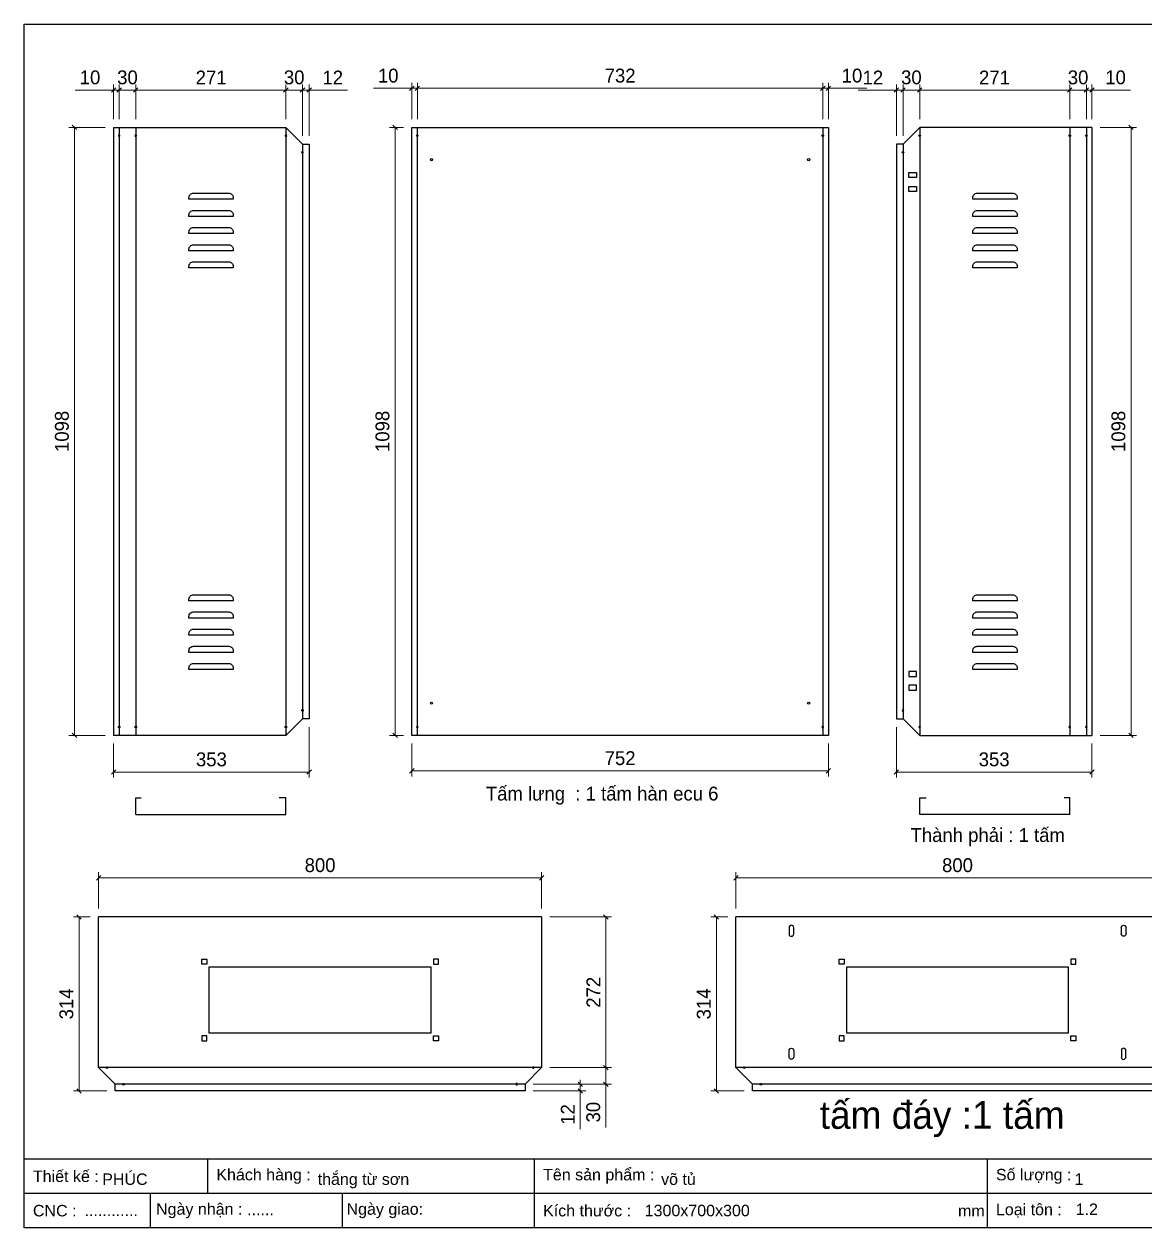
# Model space of a CAD drawing. Header units: millimetres. Extents: x 0 to 3074, y 0 to 2173.
# Drawn here: x 0 to 2024, y 0 to 2173 of the extents above; entities that cross this region are included whole.
import ezdxf

# ---------------------------------------------------------------- set-up
doc = ezdxf.new("R2010")
doc.units = ezdxf.units.MM
doc.layers.add('CNC', color=7, linetype='Continuous')
doc.layers.add('DIM', color=253, linetype='Continuous')
doc.styles.add('Arial', font='arial.ttf')
doc.dimstyles.new('Dim-25', dxfattribs={"dimtxt": 25, "dimasz": 8, "dimexe": 10, "dimexo": 15, "dimgap": 10, "dimtad": 1, "dimdec": 0, "dimtxsty": 'Standard', "dimblk": 'OBLIQUE', "dimcen": 10, "dimclrd": 5, "dimclre": 5, "dimclrt": 3, "dimazin": 3, "dimtfac": 1, "dimtdec": 0, "dimtmove": 0, "dimatfit": 3, "dimldrblk": 'OBLIQUE', "dimlwd": 9, "dimlwe": 9})

# ---------------------------------------------------------------- blocks, each defined once
blk = doc.blocks.new('*D1')
at = {"color": 0, "linetype": 'ByBlock', "lineweight": -2}
for p, q in [((205.7, 2058.3), (197.7, 2050.3)), ((468.7, 2050.3), (476.7, 2058.3))]:
    blk.add_line(p, q, dxfattribs=at)
at = {"layer": 'Defpoints', "color": 0, "transparency": 16777216}
for p in [(472.7, 2054.3), (201.7, 1986.9), (472.7, 1986.9)]:
    blk.add_point(p, dxfattribs=at)
at = {"layer": 'DIM', "color": 5, "lineweight": 9, "transparency": 16777216}
for p, q in [((201.7, 2001.9), (201.7, 2064.3)), ((201.7, 2054.3), (472.7, 2054.3)), ((472.7, 2001.9), (472.7, 2064.3))]:
    blk.add_line(p, q, dxfattribs=at)
at = {"layer": 'DIM', "color": 3, "transparency": 16777216, "insert": (337.7, 2076.9), "char_height": 25, "attachment_point": 5}
blk.add_mtext('271', dxfattribs=at)
blk = doc.blocks.new('_Oblique')
at = {"color": 0, "linetype": 'ByBlock', "lineweight": -2}
blk.add_line((-0.5, -0.5), (0.5, 0.5), dxfattribs=at)
blk = doc.blocks.new('*D2')
at = {"color": 0, "linetype": 'ByBlock', "lineweight": -2}
for p, q in [((476.7, 2058.3), (468.7, 2050.3)), ((498.7, 2050.3), (506.7, 2058.3))]:
    blk.add_line(p, q, dxfattribs=at)
at = {"layer": 'Defpoints', "color": 0, "transparency": 16777216}
for p in [(502.7, 2054.3), (472.7, 1986.9), (502.7, 1956.9)]:
    blk.add_point(p, dxfattribs=at)
at = {"layer": 'DIM', "color": 5, "lineweight": 9, "transparency": 16777216}
for p, q in [((472.7, 2001.9), (472.7, 2064.3)), ((472.7, 2054.3), (502.7, 2054.3)), ((502.7, 1971.9), (502.7, 2064.3))]:
    blk.add_line(p, q, dxfattribs=at)
at = {"layer": 'DIM', "color": 3, "transparency": 16777216, "insert": (487.7, 2077.1), "char_height": 25, "attachment_point": 5}
blk.add_mtext('30', dxfattribs=at)
blk = doc.blocks.new('*D3')
at = {"color": 0, "linetype": 'ByBlock', "lineweight": -2}
for p, q in [((498.7, 2050.3), (506.7, 2058.3)), ((518.7, 2058.3), (510.7, 2050.3))]:
    blk.add_line(p, q, dxfattribs=at)
at = {"layer": 'Defpoints', "color": 0, "transparency": 16777216}
for p in [(514.7, 2054.3), (502.7, 1956.9), (514.7, 1956.9)]:
    blk.add_point(p, dxfattribs=at)
at = {"layer": 'DIM', "color": 5, "lineweight": 9, "transparency": 16777216}
for p, q in [((502.7, 2054.3), (494.7, 2054.3)), ((502.7, 1971.9), (502.7, 2064.3)), ((502.7, 2054.3), (514.7, 2054.3)), ((514.7, 1971.9), (514.7, 2064.3)), ((514.7, 2054.3), (584, 2054.3))]:
    blk.add_line(p, q, dxfattribs=at)
at = {"layer": 'DIM', "color": 3, "transparency": 16777216, "insert": (557.3, 2076.9), "char_height": 25, "attachment_point": 5}
blk.add_mtext('12', dxfattribs=at)
blk = doc.blocks.new('*D4')
at = {"color": 0, "linetype": 'ByBlock', "lineweight": -2}
for p, q in [((165.7, 827.1), (157.7, 819.1)), ((510.7, 819.1), (518.7, 827.1))]:
    blk.add_line(p, q, dxfattribs=at)
at = {"layer": 'Defpoints', "color": 0, "transparency": 16777216}
for p in [(514.7, 919.3), (161.7, 889.3), (514.7, 823.1)]:
    blk.add_point(p, dxfattribs=at)
at = {"layer": 'DIM', "color": 5, "lineweight": 9, "transparency": 16777216}
for p, q in [((514.7, 904.3), (514.7, 813.1)), ((161.7, 874.3), (161.7, 813.1)), ((161.7, 823.1), (514.7, 823.1))]:
    blk.add_line(p, q, dxfattribs=at)
at = {"layer": 'DIM', "color": 3, "transparency": 16777216, "insert": (338.2, 845.8), "char_height": 25, "attachment_point": 5}
blk.add_mtext('353', dxfattribs=at)
blk = doc.blocks.new('*D5')
at = {"color": 0, "linetype": 'ByBlock', "lineweight": -2}
for p, q in [((175.7, 2058.3), (167.7, 2050.3)), ((197.7, 2050.3), (205.7, 2058.3))]:
    blk.add_line(p, q, dxfattribs=at)
at = {"layer": 'Defpoints', "color": 0, "transparency": 16777216}
for p in [(171.7, 2054.3), (171.7, 1986.9), (201.7, 1986.9)]:
    blk.add_point(p, dxfattribs=at)
at = {"layer": 'DIM', "color": 5, "lineweight": 9, "transparency": 16777216}
for p, q in [((171.7, 2001.9), (171.7, 2064.3)), ((201.7, 2054.3), (171.7, 2054.3)), ((201.7, 2001.9), (201.7, 2064.3))]:
    blk.add_line(p, q, dxfattribs=at)
at = {"layer": 'DIM', "color": 3, "transparency": 16777216, "insert": (186.7, 2077.1), "char_height": 25, "attachment_point": 5}
blk.add_mtext('30', dxfattribs=at)
blk = doc.blocks.new('*D6')
at = {"color": 0, "linetype": 'ByBlock', "lineweight": -2}
for p, q in [((157.7, 2050.3), (165.7, 2058.3)), ((175.7, 2058.3), (167.7, 2050.3))]:
    blk.add_line(p, q, dxfattribs=at)
at = {"layer": 'Defpoints', "color": 0, "transparency": 16777216}
for p in [(161.7, 2054.3), (161.7, 1986.9), (171.7, 1986.9)]:
    blk.add_point(p, dxfattribs=at)
at = {"layer": 'DIM', "color": 5, "lineweight": 9, "transparency": 16777216}
for p, q in [((161.7, 2054.3), (92.4, 2054.3)), ((161.7, 2001.9), (161.7, 2064.3)), ((171.7, 2054.3), (161.7, 2054.3)), ((171.7, 2001.9), (171.7, 2064.3)), ((171.7, 2054.3), (179.7, 2054.3))]:
    blk.add_line(p, q, dxfattribs=at)
at = {"layer": 'DIM', "color": 3, "transparency": 16777216, "insert": (119.1, 2077.1), "char_height": 25, "attachment_point": 5}
blk.add_mtext('10', dxfattribs=at)
blk = doc.blocks.new('f3daunguoc')
at = {"layer": 'CNC', "color": 2, "lineweight": -3}
blk.add_circle((0, 0), 1.5, dxfattribs=at)
blk = doc.blocks.new('*D7')
at = {"color": 0, "linetype": 'ByBlock', "lineweight": -2}
for p, q in [((95.1, 1982.9), (87.1, 1990.9)), ((87.1, 893.3), (95.1, 885.3))]:
    blk.add_line(p, q, dxfattribs=at)
at = {"layer": 'Defpoints', "color": 0, "ltscale": 3, "transparency": 16777216}
for p in [(161.7, 1986.9), (91.1, 889.3), (161.7, 889.3)]:
    blk.add_point(p, dxfattribs=at)
at = {"layer": 'DIM', "color": 5, "lineweight": 9, "ltscale": 3, "transparency": 16777216}
for p, q in [((146.7, 1986.9), (81.1, 1986.9)), ((91.1, 1986.9), (91.1, 889.3)), ((146.7, 889.3), (81.1, 889.3))]:
    blk.add_line(p, q, dxfattribs=at)
at = {"layer": 'DIM', "color": 3, "ltscale": 3, "transparency": 16777216, "insert": (68.4, 1438.1), "char_height": 25, "attachment_point": 5, "rotation": 90}
blk.add_mtext('1098', dxfattribs=at)
blk = doc.blocks.new('*D8')
at = {"color": 0, "linetype": 'ByBlock', "lineweight": -2}
for p, q in [((1621.1, 2058.3), (1613.1, 2050.3)), ((1884.1, 2050.3), (1892.1, 2058.3))]:
    blk.add_line(p, q, dxfattribs=at)
at = {"layer": 'Defpoints', "color": 0, "transparency": 16777216}
for p in [(1617.1, 2054.3), (1617.1, 1986.9), (1888.1, 1986.9)]:
    blk.add_point(p, dxfattribs=at)
at = {"layer": 'DIM', "color": 5, "lineweight": 9, "transparency": 16777216}
for p, q in [((1617.1, 2001.9), (1617.1, 2064.3)), ((1888.1, 2054.3), (1617.1, 2054.3)), ((1888.1, 2001.9), (1888.1, 2064.3))]:
    blk.add_line(p, q, dxfattribs=at)
at = {"layer": 'DIM', "color": 3, "transparency": 16777216, "insert": (1752.1, 2076.9), "char_height": 25, "attachment_point": 5}
blk.add_mtext('271', dxfattribs=at)
blk = doc.blocks.new('*D9')
at = {"color": 0, "linetype": 'ByBlock', "lineweight": -2}
for p, q in [((1591.1, 2058.3), (1583.1, 2050.3)), ((1613.1, 2050.3), (1621.1, 2058.3))]:
    blk.add_line(p, q, dxfattribs=at)
at = {"layer": 'Defpoints', "color": 0, "transparency": 16777216}
for p in [(1587.1, 2054.3), (1617.1, 1986.9), (1587.1, 1956.9)]:
    blk.add_point(p, dxfattribs=at)
at = {"layer": 'DIM', "color": 5, "lineweight": 9, "transparency": 16777216}
for p, q in [((1587.1, 1971.9), (1587.1, 2064.3)), ((1617.1, 2054.3), (1587.1, 2054.3)), ((1617.1, 2001.9), (1617.1, 2064.3))]:
    blk.add_line(p, q, dxfattribs=at)
at = {"layer": 'DIM', "color": 3, "transparency": 16777216, "insert": (1602.1, 2077.1), "char_height": 25, "attachment_point": 5}
blk.add_mtext('30', dxfattribs=at)
blk = doc.blocks.new('*D10')
at = {"color": 0, "linetype": 'ByBlock', "lineweight": -2}
for p, q in [((1571.1, 2050.3), (1579.1, 2058.3)), ((1591.1, 2058.3), (1583.1, 2050.3))]:
    blk.add_line(p, q, dxfattribs=at)
at = {"layer": 'Defpoints', "color": 0, "transparency": 16777216}
for p in [(1575.1, 2054.3), (1575.1, 1956.9), (1587.1, 1956.9)]:
    blk.add_point(p, dxfattribs=at)
at = {"layer": 'DIM', "color": 5, "lineweight": 9, "transparency": 16777216}
for p, q in [((1575.1, 2054.3), (1505.9, 2054.3)), ((1575.1, 1971.9), (1575.1, 2064.3)), ((1587.1, 2054.3), (1575.1, 2054.3)), ((1587.1, 1971.9), (1587.1, 2064.3)), ((1587.1, 2054.3), (1595.1, 2054.3))]:
    blk.add_line(p, q, dxfattribs=at)
at = {"layer": 'DIM', "color": 3, "transparency": 16777216, "insert": (1532.5, 2076.9), "char_height": 25, "attachment_point": 5}
blk.add_mtext('12', dxfattribs=at)
blk = doc.blocks.new('*D11')
at = {"color": 0, "linetype": 'ByBlock', "lineweight": -2}
for p, q in [((1579.1, 827.1), (1571.1, 819.1)), ((1924.1, 819.1), (1932.1, 827.1))]:
    blk.add_line(p, q, dxfattribs=at)
at = {"layer": 'Defpoints', "color": 0, "transparency": 16777216}
for p in [(1575.1, 919.3), (1928.1, 889.3), (1575.1, 823.1)]:
    blk.add_point(p, dxfattribs=at)
at = {"layer": 'DIM', "color": 5, "lineweight": 9, "transparency": 16777216}
for p, q in [((1575.1, 904.3), (1575.1, 813.1)), ((1928.1, 874.3), (1928.1, 813.1)), ((1928.1, 823.1), (1575.1, 823.1))]:
    blk.add_line(p, q, dxfattribs=at)
at = {"layer": 'DIM', "color": 3, "transparency": 16777216, "insert": (1751.6, 845.8), "char_height": 25, "attachment_point": 5}
blk.add_mtext('353', dxfattribs=at)
blk = doc.blocks.new('*D12')
at = {"color": 0, "linetype": 'ByBlock', "lineweight": -2}
for p, q in [((1892.1, 2058.3), (1884.1, 2050.3)), ((1914.1, 2050.3), (1922.1, 2058.3))]:
    blk.add_line(p, q, dxfattribs=at)
at = {"layer": 'Defpoints', "color": 0, "transparency": 16777216}
for p in [(1918.1, 2054.3), (1888.1, 1986.9), (1918.1, 1986.9)]:
    blk.add_point(p, dxfattribs=at)
at = {"layer": 'DIM', "color": 5, "lineweight": 9, "transparency": 16777216}
for p, q in [((1888.1, 2001.9), (1888.1, 2064.3)), ((1888.1, 2054.3), (1918.1, 2054.3)), ((1918.1, 2001.9), (1918.1, 2064.3))]:
    blk.add_line(p, q, dxfattribs=at)
at = {"layer": 'DIM', "color": 3, "transparency": 16777216, "insert": (1903.1, 2077.1), "char_height": 25, "attachment_point": 5}
blk.add_mtext('30', dxfattribs=at)
blk = doc.blocks.new('*D13')
at = {"color": 0, "linetype": 'ByBlock', "lineweight": -2}
for p, q in [((1914.1, 2050.3), (1922.1, 2058.3)), ((1932.1, 2058.3), (1924.1, 2050.3))]:
    blk.add_line(p, q, dxfattribs=at)
at = {"layer": 'Defpoints', "color": 0, "transparency": 16777216}
for p in [(1928.1, 2054.3), (1918.1, 1986.9), (1928.1, 1986.9)]:
    blk.add_point(p, dxfattribs=at)
at = {"layer": 'DIM', "color": 5, "lineweight": 9, "transparency": 16777216}
for p, q in [((1918.1, 2054.3), (1910.1, 2054.3)), ((1918.1, 2001.9), (1918.1, 2064.3)), ((1918.1, 2054.3), (1928.1, 2054.3)), ((1928.1, 2001.9), (1928.1, 2064.3)), ((1928.1, 2054.3), (1997.5, 2054.3))]:
    blk.add_line(p, q, dxfattribs=at)
at = {"layer": 'DIM', "color": 3, "transparency": 16777216, "insert": (1970.8, 2077.1), "char_height": 25, "attachment_point": 5}
blk.add_mtext('10', dxfattribs=at)
blk = doc.blocks.new('*D14')
at = {"color": 0, "linetype": 'ByBlock', "lineweight": -2}
for p, q in [((2002.7, 1982.9), (1994.7, 1990.9)), ((1994.7, 893.3), (2002.7, 885.3))]:
    blk.add_line(p, q, dxfattribs=at)
at = {"layer": 'Defpoints', "color": 0, "ltscale": 3, "transparency": 16777216}
for p in [(1928.1, 1986.9), (1928.1, 889.3), (1998.7, 889.3)]:
    blk.add_point(p, dxfattribs=at)
at = {"layer": 'DIM', "color": 5, "lineweight": 9, "ltscale": 3, "transparency": 16777216}
for p, q in [((1943.1, 1986.9), (2008.7, 1986.9)), ((1998.7, 1986.9), (1998.7, 889.3)), ((1943.1, 889.3), (2008.7, 889.3))]:
    blk.add_line(p, q, dxfattribs=at)
at = {"layer": 'DIM', "color": 3, "ltscale": 3, "transparency": 16777216, "insert": (1976, 1438.1), "char_height": 25, "attachment_point": 5, "rotation": 90}
blk.add_mtext('1098', dxfattribs=at)
blk = doc.blocks.new('*D15')
at = {"color": 0, "linetype": 'ByBlock', "lineweight": -2}
for p, q in [((704.2, 829.2), (696.2, 821.2)), ((1448.2, 821.2), (1456.2, 829.2))]:
    blk.add_line(p, q, dxfattribs=at)
at = {"layer": 'Defpoints', "color": 0, "transparency": 16777216}
for p in [(700.2, 889.3), (1452.2, 889.3), (1452.2, 825.2)]:
    blk.add_point(p, dxfattribs=at)
at = {"layer": 'DIM', "color": 5, "lineweight": 9, "transparency": 16777216}
for p, q in [((700.2, 874.3), (700.2, 815.2)), ((1452.2, 874.3), (1452.2, 815.2)), ((700.2, 825.2), (1452.2, 825.2))]:
    blk.add_line(p, q, dxfattribs=at)
at = {"layer": 'DIM', "color": 3, "transparency": 16777216, "insert": (1076.2, 848), "char_height": 25, "attachment_point": 5}
blk.add_mtext('752', dxfattribs=at)
blk = doc.blocks.new('*D16')
at = {"color": 0, "linetype": 'ByBlock', "lineweight": -2}
for p, q in [((714.2, 2061.6), (706.2, 2053.6)), ((1438.2, 2053.6), (1446.2, 2061.6))]:
    blk.add_line(p, q, dxfattribs=at)
at = {"layer": 'Defpoints', "color": 0, "transparency": 16777216}
for p in [(1442.2, 2057.6), (710.2, 1986.9), (1442.2, 1986.9)]:
    blk.add_point(p, dxfattribs=at)
at = {"layer": 'DIM', "color": 5, "lineweight": 9, "transparency": 16777216}
for p, q in [((710.2, 2001.9), (710.2, 2067.6)), ((1442.2, 2001.9), (1442.2, 2067.6)), ((710.2, 2057.6), (1442.2, 2057.6))]:
    blk.add_line(p, q, dxfattribs=at)
at = {"layer": 'DIM', "color": 3, "transparency": 16777216, "insert": (1076.2, 2080.3), "char_height": 25, "attachment_point": 5}
blk.add_mtext('732', dxfattribs=at)
blk = doc.blocks.new('*D17')
at = {"color": 0, "linetype": 'ByBlock', "lineweight": -2}
for p, q in [((1438.2, 2053.6), (1446.2, 2061.6)), ((1456.2, 2061.6), (1448.2, 2053.6))]:
    blk.add_line(p, q, dxfattribs=at)
at = {"layer": 'Defpoints', "color": 0, "transparency": 16777216}
for p in [(1452.2, 2057.6), (1442.2, 1986.9), (1452.2, 1986.9)]:
    blk.add_point(p, dxfattribs=at)
at = {"layer": 'DIM', "color": 5, "lineweight": 9, "transparency": 16777216}
for p, q in [((1442.2, 2001.9), (1442.2, 2067.6)), ((1452.2, 2001.9), (1452.2, 2067.6)), ((1442.2, 2057.6), (1434.2, 2057.6)), ((1442.2, 2057.6), (1452.2, 2057.6)), ((1452.2, 2057.6), (1521.6, 2057.6))]:
    blk.add_line(p, q, dxfattribs=at)
at = {"layer": 'DIM', "color": 3, "transparency": 16777216, "insert": (1494.9, 2080.3), "char_height": 25, "attachment_point": 5}
blk.add_mtext('10', dxfattribs=at)
blk = doc.blocks.new('*D18')
at = {"color": 0, "linetype": 'ByBlock', "lineweight": -2}
for p, q in [((696.2, 2053.6), (704.2, 2061.6)), ((714.2, 2061.6), (706.2, 2053.6))]:
    blk.add_line(p, q, dxfattribs=at)
at = {"layer": 'Defpoints', "color": 0, "transparency": 16777216}
for p in [(700.2, 2057.6), (700.2, 1986.9), (710.2, 1986.9)]:
    blk.add_point(p, dxfattribs=at)
at = {"layer": 'DIM', "color": 5, "lineweight": 9, "transparency": 16777216}
for p, q in [((700.2, 2001.9), (700.2, 2067.6)), ((710.2, 2001.9), (710.2, 2067.6)), ((700.2, 2057.6), (630.8, 2057.6)), ((710.2, 2057.6), (700.2, 2057.6)), ((710.2, 2057.6), (718.2, 2057.6))]:
    blk.add_line(p, q, dxfattribs=at)
at = {"layer": 'DIM', "color": 3, "transparency": 16777216, "insert": (657.5, 2080.3), "char_height": 25, "attachment_point": 5}
blk.add_mtext('10', dxfattribs=at)
blk = doc.blocks.new('*D19')
at = {"color": 0, "linetype": 'ByBlock', "lineweight": -2}
for p, q in [((674, 1982.9), (666, 1990.9)), ((666, 893.3), (674, 885.3))]:
    blk.add_line(p, q, dxfattribs=at)
at = {"layer": 'Defpoints', "color": 0, "ltscale": 3, "transparency": 16777216}
for p in [(700.2, 1986.9), (670, 889.3), (700.2, 889.3)]:
    blk.add_point(p, dxfattribs=at)
at = {"layer": 'DIM', "color": 5, "lineweight": 9, "ltscale": 3, "transparency": 16777216}
for p, q in [((685.2, 1986.9), (660, 1986.9)), ((670, 1986.9), (670, 889.3)), ((685.2, 889.3), (660, 889.3))]:
    blk.add_line(p, q, dxfattribs=at)
at = {"layer": 'DIM', "color": 3, "ltscale": 3, "transparency": 16777216, "insert": (647.2, 1438.1), "char_height": 25, "attachment_point": 5, "rotation": 90}
blk.add_mtext('1098', dxfattribs=at)
blk = doc.blocks.new('*D24')
at = {"color": 0, "linetype": 'ByBlock', "lineweight": -2}
for p, q in [((1000.2, 263.4), (1008.2, 255.4)), ((1008.2, 243.4), (1000.2, 251.4))]:
    blk.add_line(p, q, dxfattribs=at)
at = {"layer": 'Defpoints', "color": 0, "transparency": 16777216}
for p in [(904.5, 259.4), (904.5, 247.4), (1004.2, 247.4)]:
    blk.add_point(p, dxfattribs=at)
at = {"layer": 'DIM', "color": 5, "lineweight": 9, "transparency": 16777216}
for p, q in [((1004.2, 259.4), (1004.2, 267.4)), ((919.5, 259.4), (1014.2, 259.4)), ((919.5, 247.4), (1014.2, 247.4)), ((1004.2, 259.4), (1004.2, 247.4)), ((1004.2, 247.4), (1004.2, 178.2))]:
    blk.add_line(p, q, dxfattribs=at)
at = {"layer": 'DIM', "color": 3, "transparency": 16777216, "insert": (981.7, 204.8), "char_height": 25, "attachment_point": 5, "rotation": 90}
blk.add_mtext('12', dxfattribs=at)
blk = doc.blocks.new('*D25')
at = {"color": 0, "linetype": 'ByBlock', "lineweight": -2}
for p, q in [((103.3, 557.4), (95.3, 565.4)), ((95.3, 251.4), (103.3, 243.4))]:
    blk.add_line(p, q, dxfattribs=at)
at = {"layer": 'Defpoints', "color": 0, "transparency": 16777216}
for p in [(134.5, 561.4), (99.3, 247.4), (164.5, 247.4)]:
    blk.add_point(p, dxfattribs=at)
at = {"layer": 'DIM', "color": 5, "lineweight": 9, "transparency": 16777216}
for p, q in [((119.5, 561.4), (89.3, 561.4)), ((99.3, 561.4), (99.3, 247.4)), ((149.5, 247.4), (89.3, 247.4))]:
    blk.add_line(p, q, dxfattribs=at)
at = {"layer": 'DIM', "color": 3, "transparency": 16777216, "insert": (76.5, 404.4), "char_height": 25, "attachment_point": 5, "rotation": 90}
blk.add_mtext('314', dxfattribs=at)
blk = doc.blocks.new('*D26')
at = {"color": 0, "linetype": 'ByBlock', "lineweight": -2}
for p, q in [((138.5, 636), (130.5, 628)), ((930.5, 628), (938.5, 636))]:
    blk.add_line(p, q, dxfattribs=at)
at = {"layer": 'Defpoints', "color": 0, "ltscale": 3, "transparency": 16777216}
for p in [(134.5, 632), (134.5, 561.4), (934.5, 561.4)]:
    blk.add_point(p, dxfattribs=at)
at = {"layer": 'DIM', "color": 5, "lineweight": 9, "ltscale": 3, "transparency": 16777216}
for p, q in [((134.5, 576.4), (134.5, 642)), ((934.5, 632), (134.5, 632)), ((934.5, 576.4), (934.5, 642))]:
    blk.add_line(p, q, dxfattribs=at)
at = {"layer": 'DIM', "color": 3, "ltscale": 3, "transparency": 16777216, "insert": (534.5, 654.8), "char_height": 25, "attachment_point": 5}
blk.add_mtext('800', dxfattribs=at)
blk = doc.blocks.new('*D27')
at = {"color": 0, "linetype": 'ByBlock', "lineweight": -2}
for p, q in [((1054.5, 285.4), (1046.5, 293.4)), ((1046.5, 263.4), (1054.5, 255.4))]:
    blk.add_line(p, q, dxfattribs=at)
at = {"layer": 'Defpoints', "color": 0, "ltscale": 3, "transparency": 16777216}
for p in [(934.5, 289.4), (1050.5, 289.4), (904.5, 259.4)]:
    blk.add_point(p, dxfattribs=at)
at = {"layer": 'DIM', "color": 5, "lineweight": 9, "ltscale": 3, "transparency": 16777216}
for p, q in [((949.5, 289.4), (1060.5, 289.4)), ((1050.5, 289.4), (1050.5, 259.4)), ((919.5, 259.4), (1060.5, 259.4)), ((1050.5, 259.4), (1050.5, 181.1))]:
    blk.add_line(p, q, dxfattribs=at)
at = {"layer": 'DIM', "color": 3, "ltscale": 3, "transparency": 16777216, "insert": (1027.8, 209), "char_height": 25, "attachment_point": 5, "rotation": 90}
blk.add_mtext('30', dxfattribs=at)
blk = doc.blocks.new('*D28')
at = {"color": 0, "linetype": 'ByBlock', "lineweight": -2}
for p, q in [((1054.5, 557.4), (1046.5, 565.4)), ((1046.5, 293.4), (1054.5, 285.4))]:
    blk.add_line(p, q, dxfattribs=at)
at = {"layer": 'Defpoints', "color": 0, "ltscale": 3, "transparency": 16777216}
for p in [(934.5, 561.4), (1050.5, 561.4), (934.5, 289.4)]:
    blk.add_point(p, dxfattribs=at)
at = {"layer": 'DIM', "color": 5, "lineweight": 9, "ltscale": 3, "transparency": 16777216}
for p, q in [((949.5, 561.4), (1060.5, 561.4)), ((1050.5, 289.4), (1050.5, 561.4)), ((949.5, 289.4), (1060.5, 289.4))]:
    blk.add_line(p, q, dxfattribs=at)
at = {"layer": 'DIM', "color": 3, "ltscale": 3, "transparency": 16777216, "insert": (1028, 425.4), "char_height": 25, "attachment_point": 5, "rotation": 90}
blk.add_mtext('272', dxfattribs=at)
blk = doc.blocks.new('*D29')
at = {"color": 0, "linetype": 'ByBlock', "lineweight": -2}
for p, q in [((1254.1, 557.4), (1246.1, 565.4)), ((1246.1, 251.4), (1254.1, 243.4))]:
    blk.add_line(p, q, dxfattribs=at)
at = {"layer": 'Defpoints', "color": 0, "transparency": 16777216}
for p in [(1285.4, 561.4), (1250.1, 247.4), (1315.4, 247.4)]:
    blk.add_point(p, dxfattribs=at)
at = {"layer": 'DIM', "color": 5, "lineweight": 9, "transparency": 16777216}
for p, q in [((1270.4, 561.4), (1240.1, 561.4)), ((1250.1, 561.4), (1250.1, 247.4)), ((1300.4, 247.4), (1240.1, 247.4))]:
    blk.add_line(p, q, dxfattribs=at)
at = {"layer": 'DIM', "color": 3, "transparency": 16777216, "insert": (1227.4, 404.4), "char_height": 25, "attachment_point": 5, "rotation": 90}
blk.add_mtext('314', dxfattribs=at)
blk = doc.blocks.new('*D30')
at = {"color": 0, "linetype": 'ByBlock', "lineweight": -2}
for p, q in [((1289.4, 636), (1281.4, 628)), ((2081.4, 628), (2089.4, 636))]:
    blk.add_line(p, q, dxfattribs=at)
at = {"layer": 'Defpoints', "color": 0, "ltscale": 3, "transparency": 16777216}
for p in [(1285.4, 632), (1285.4, 561.4), (2085.4, 561.4)]:
    blk.add_point(p, dxfattribs=at)
at = {"layer": 'DIM', "color": 5, "lineweight": 9, "ltscale": 3, "transparency": 16777216}
for p, q in [((1285.4, 576.4), (1285.4, 642)), ((2085.4, 632), (1285.4, 632)), ((2085.4, 576.4), (2085.4, 642))]:
    blk.add_line(p, q, dxfattribs=at)
at = {"layer": 'DIM', "color": 3, "ltscale": 3, "transparency": 16777216, "insert": (1685.4, 654.8), "char_height": 25, "attachment_point": 5}
blk.add_mtext('800', dxfattribs=at)
blk = doc.blocks.new('ovan8.5x20')
at = {"layer": 'CNC', "color": 2, "lineweight": -3}
for p, q in [((5.7, 4.2), (-5.8, 4.2)), ((-5.8, -4.2), (5.7, -4.2))]:
    blk.add_line(p, q, dxfattribs=at)
for centre, start, end in [((-5.8, 0), 90, 270), ((5.7, 0), 270, 90)]:
    blk.add_arc(centre, 4.25, start, end, dxfattribs=at)
blk = doc.blocks.new('KHUNG CHUẨN')
at = {"color": 7}
for p, q in [((19889.2, -28535.2), (16919.2, -28535.2)), ((17239.2, -28535.2), (17239.2, -28595.2)), ((17809.2, -28535.2), (17809.2, -28655.2)), ((18599.2, -28535.2), (18599.2, -28655.2)), ((18939.2, -28595.2), (16919.2, -28595.2)), ((17139.2, -28595.2), (17139.2, -28655.2)), ((17474.2, -28595.2), (17474.2, -28655.2))]:
    blk.add_line(p, q, dxfattribs=at)
blk.add_lwpolyline([(16919.2, -26555.2), (19889.2, -26555.2), (19889.2, -28655.2), (16919.2, -28655.2)], close=True, dxfattribs=at)
at = {"color": 2, "char_height": 20, "attachment_point": 4, "style": 'Arial'}
for s, insert, width in [('  Thiết kế :', (16919.2, -28565.2), 917.634), ('  Khách hàng :', (17239.2, -28565.2), 917.634), ('  Tên sản phẩm :', (17809.2, -28565.2), 917.634), ('  Số lượng :', (18599.2, -28565.2), 917.634), ('  CNC :', (16919.2, -28625.2), 917.634), ('  Ngày nhận :', (17134, -28625.2), 556.651), ('  Ngày giao:', (17466.3, -28625.2), 556.651), ('  Kích thước :', (17809.2, -28625.2), 917.634), ('mm', (18548.6, -28625.2), 73.831), ('  Loại tôn :', (18599.2, -28625.2), 917.634)]:
    blk.add_mtext(s, dxfattribs=dict(at, insert=insert, width=width))
at = {"color": 3, "style": 'Arial'}
for tag, p in [('#01', (17055.6, -28580.1)), ('#02', (17431.4, -28580.1)), ('#03', (18030.6, -28580.1)), ('#08', (18751.7, -28580.1)), ('#10', (19064.8, -28580.1)), ('#04', (17024.8, -28634.6)), ('#05', (17308.5, -28633)), ('#06', (17632.7, -28633.7)), ('#07', (18002, -28634.7)), ('#09', (18753.8, -28632.6)), ('#11', (19060.3, -28625.7)), ('#12', (19806.5, -28628.9))]:
    blk.add_attdef(tag, p, '', height=20, dxfattribs=at)

msp = doc.modelspace()

# ---------------------------------------------------------------- linework, layer by layer
at = {"color": 7}
for p, q in [((161.7, 1986.9), (161.7, 889.3)), ((171.7, 1986.9), (171.7, 889.3)), ((201.7, 1986.9), (201.7, 889.3)), ((472.7, 1986.9), (472.7, 889.3)), ((472.7, 1986.9), (502.7, 1956.9)), ((700.2, 1986.9), (1452.2, 1986.9)), ((700.2, 889.3), (700.2, 1986.9)), ((710.2, 889.3), (710.2, 1986.9)), ((1442.2, 1986.9), (1442.2, 889.3)), ((1452.2, 1986.9), (1452.2, 889.3)), ((1617.1, 1986.9), (1587.1, 1956.9)), ((1617.1, 1986.9), (1617.1, 889.3)), ((1888.1, 1986.9), (1888.1, 889.3)), ((1918.1, 1986.9), (1918.1, 889.3)), ((1928.1, 1986.9), (1928.1, 889.3)), ((502.7, 1956.9), (502.7, 919.3)), ((1587.1, 1956.9), (1587.1, 919.3)), ((472.7, 889.3), (502.7, 919.3)), ((1617.1, 889.3), (1587.1, 919.3)), ((1452.2, 889.3), (700.2, 889.3)), ((201.7, 746.3), (201.7, 776.3)), ((201.7, 776.3), (211.7, 776.3)), ((472.7, 776.3), (460.7, 776.3)), ((472.7, 746.3), (472.7, 776.3)), ((1617.1, 746.3), (1617.1, 776.3)), ((1617.1, 776.3), (1629.1, 776.3)), ((1888.1, 776.3), (1878.1, 776.3)), ((1888.1, 746.3), (1888.1, 776.3)), ((201.7, 746.3), (472.7, 746.3)), ((1888.1, 746.3), (1617.1, 746.3)), ((934.5, 561.4), (134.5, 561.4)), ((2085.4, 561.4), (1285.4, 561.4)), ((934.5, 289.4), (134.5, 289.4)), ((134.5, 289.4), (164.5, 259.4)), ((934.5, 289.4), (904.5, 259.4)), ((2085.4, 289.4), (1285.4, 289.4)), ((1285.4, 289.4), (1315.4, 259.4)), ((904.5, 259.4), (164.5, 259.4)), ((2055.4, 259.4), (1315.4, 259.4))]:
    msp.add_line(p, q, dxfattribs=at)
for points in [[(161.7, 1986.9), (472.7, 1986.9)], [(1928.1, 1986.9), (1617.1, 1986.9)], [(502.7, 1956.9), (514.7, 1956.9), (514.7, 919.3), (502.7, 919.3)], [(1587.1, 1956.9), (1575.1, 1956.9), (1575.1, 919.3), (1587.1, 919.3)], [(472.7, 889.3), (161.7, 889.3)], [(1617.1, 889.3), (1928.1, 889.3)], [(134.5, 289.4), (134.5, 561.4)], [(934.5, 561.4), (934.5, 289.4)], [(1285.4, 289.4), (1285.4, 561.4)], [(904.5, 259.4), (904.5, 247.4), (164.5, 247.4), (164.5, 259.4)], [(2055.4, 259.4), (2055.4, 247.4), (1315.4, 247.4), (1315.4, 259.4)]]:
    msp.add_lwpolyline(points, dxfattribs=at)
at = {"color": 2}
for points in [[(1597.6, 1905.4), (1611.6, 1905.4), (1611.6, 1896.4), (1597.6, 1896.4)], [(1597.6, 1880.4), (1611.6, 1880.4), (1611.6, 1871.4), (1597.6, 1871.4)], [(1597.6, 995.8), (1611.6, 995.8), (1611.6, 1004.8), (1597.6, 1004.8)], [(1597.6, 970.8), (1611.6, 970.8), (1611.6, 979.8), (1597.6, 979.8)], [(329.8, 476.2), (320.8, 476.2), (320.8, 485.2), (329.8, 485.2)], [(739.3, 476.2), (748.3, 476.2), (748.3, 485.2), (739.3, 485.2)], [(1480.6, 476.2), (1471.6, 476.2), (1471.6, 485.2), (1480.6, 485.2)], [(1890.1, 476.2), (1899.1, 476.2), (1899.1, 485.2), (1890.1, 485.2)], [(334.5, 471.4), (734.5, 471.4), (734.5, 351.4), (334.5, 351.4)], [(1485.4, 471.4), (1885.4, 471.4), (1885.4, 351.4), (1485.4, 351.4)], [(329.8, 346.7), (320.8, 346.7), (320.8, 337.7), (329.8, 337.7)], [(739.3, 346.7), (748.3, 346.7), (748.3, 337.7), (739.3, 337.7)], [(1480.6, 346.7), (1471.6, 346.7), (1471.6, 337.7), (1480.6, 337.7)], [(1890.1, 346.7), (1899.1, 346.7), (1899.1, 337.7), (1890.1, 337.7)]]:
    msp.add_lwpolyline(points, close=True, dxfattribs=at)
for points in [[(305.7, 1868.1), (369.7, 1868.1, -0.414214), (377.7, 1860.1), (377.7, 1857.1), (297.7, 1857.1), (297.7, 1860.1, -0.414214)], [(1721.1, 1868.1), (1785.1, 1868.1, -0.414214), (1793.1, 1860.1), (1793.1, 1857.1), (1713.1, 1857.1), (1713.1, 1860.1, -0.414214)], [(305.7, 1837.1), (369.7, 1837.1, -0.414214), (377.7, 1829.1), (377.7, 1826.1), (297.7, 1826.1), (297.7, 1829.1, -0.414214)], [(1721.1, 1837.1), (1785.1, 1837.1, -0.414214), (1793.1, 1829.1), (1793.1, 1826.1), (1713.1, 1826.1), (1713.1, 1829.1, -0.414214)], [(305.7, 1806.1), (369.7, 1806.1, -0.414214), (377.7, 1798.1), (377.7, 1795.1), (297.7, 1795.1), (297.7, 1798.1, -0.414214)], [(1721.1, 1806.1), (1785.1, 1806.1, -0.414214), (1793.1, 1798.1), (1793.1, 1795.1), (1713.1, 1795.1), (1713.1, 1798.1, -0.414214)], [(305.7, 1775.1), (369.7, 1775.1, -0.414214), (377.7, 1767.1), (377.7, 1764.1), (297.7, 1764.1), (297.7, 1767.1, -0.414214)], [(1721.1, 1775.1), (1785.1, 1775.1, -0.414214), (1793.1, 1767.1), (1793.1, 1764.1), (1713.1, 1764.1), (1713.1, 1767.1, -0.414214)], [(305.7, 1744.1), (369.7, 1744.1, -0.414214), (377.7, 1736.1), (377.7, 1733.1), (297.7, 1733.1), (297.7, 1736.1, -0.414214)], [(1721.1, 1744.1), (1785.1, 1744.1, -0.414214), (1793.1, 1736.1), (1793.1, 1733.1), (1713.1, 1733.1), (1713.1, 1736.1, -0.414214)], [(305.7, 1143.1), (369.7, 1143.1, -0.414214), (377.7, 1135.1), (377.7, 1132.1), (297.7, 1132.1), (297.7, 1135.1, -0.414214)], [(1721.1, 1143.1), (1785.1, 1143.1, -0.414214), (1793.1, 1135.1), (1793.1, 1132.1), (1713.1, 1132.1), (1713.1, 1135.1, -0.414214)], [(305.7, 1112.1), (369.7, 1112.1, -0.414214), (377.7, 1104.1), (377.7, 1101.1), (297.7, 1101.1), (297.7, 1104.1, -0.414214)], [(1721.1, 1112.1), (1785.1, 1112.1, -0.414214), (1793.1, 1104.1), (1793.1, 1101.1), (1713.1, 1101.1), (1713.1, 1104.1, -0.414214)], [(305.7, 1081.1), (369.7, 1081.1, -0.414214), (377.7, 1073.1), (377.7, 1070.1), (297.7, 1070.1), (297.7, 1073.1, -0.414214)], [(1721.1, 1081.1), (1785.1, 1081.1, -0.414214), (1793.1, 1073.1), (1793.1, 1070.1), (1713.1, 1070.1), (1713.1, 1073.1, -0.414214)], [(305.7, 1050.1), (369.7, 1050.1, -0.414214), (377.7, 1042.1), (377.7, 1039.1), (297.7, 1039.1), (297.7, 1042.1, -0.414214)], [(1721.1, 1050.1), (1785.1, 1050.1, -0.414214), (1793.1, 1042.1), (1793.1, 1039.1), (1713.1, 1039.1), (1713.1, 1042.1, -0.414214)], [(305.7, 1019.1), (369.7, 1019.1, -0.414214), (377.7, 1011.1), (377.7, 1008.1), (297.7, 1008.1), (297.7, 1011.1, -0.414214)], [(1721.1, 1019.1), (1785.1, 1019.1, -0.414214), (1793.1, 1011.1), (1793.1, 1008.1), (1713.1, 1008.1), (1713.1, 1011.1, -0.414214)]]:
    msp.add_lwpolyline(points, format="xyb", close=True, dxfattribs=at)
at = {"color": 2, "ltscale": 3}
for centre in [(735.6, 1928.7), (1416.8, 1928.7), (735.6, 947.5), (1416.8, 947.5)]:
    msp.add_circle(centre, 2, dxfattribs=at)

# ---------------------------------------------------------------- block references
at = {"color": 3}
ref = msp.add_blockref('KHUNG CHUẨN', (-17511.2, 29657.7), dxfattribs=dict(at, xscale=1.034985599992978, yscale=1.034985599992978, zscale=1.034985599992978))
ref.add_attrib('#03', 'võ tủ', (1150.2, 77.7), dxfattribs={"color": 3, "height": 20.7, "style": 'Arial'})
ref.add_attrib('#07', '1300x700x300', (1120.6, 21.1), dxfattribs={"color": 3, "height": 20.7, "style": 'Arial'})
ref.add_attrib('#08', '1', (1896.6, 77.7), dxfattribs={"color": 3, "height": 20.7, "style": 'Arial'})
ref.add_attrib('#09', '1.2', (1898.8, 23.4), dxfattribs={"color": 3, "height": 20.7, "style": 'Arial'})
ref.add_attrib('#02', 'thắng từ sơn', (530.1, 77.7), dxfattribs={"color": 3, "height": 20.7, "style": 'Arial'})
ref.add_attrib('#05', '......', (402.8, 22.9), dxfattribs={"color": 3, "height": 20.7, "style": 'Arial'})
ref.add_attrib('#01', 'PHÚC', (141.1, 77.7), dxfattribs={"color": 3, "height": 20.7, "style": 'Arial'})
ref.add_attrib('#04', '............', (109.2, 21.3), dxfattribs={"color": 3, "height": 20.7, "style": 'Arial'})
at = {"lineweight": -3, "xscale": -1}
for p, rotation in [((171.7, 1971.9), 180), ((201.7, 1971.9), 180), ((472.7, 1971.9), 180), ((502.7, 1941.9), 180), ((919.5, 289.4), 90), ((889.5, 259.4), 90)]:
    msp.add_blockref('f3daunguoc', p, dxfattribs=dict(at, rotation=rotation))
at = {"lineweight": -3}
for p, rotation in [((710.2, 1971.9), 180), ((1442.2, 1971.9), 180), ((1617.1, 1971.9), 180), ((1888.1, 1971.9), 180), ((1918.1, 1971.9), 180), ((1587.1, 1941.9), 180), ((149.5, 289.4), 270), ((1300.4, 289.4), 270), ((179.5, 259.4), 270), ((1330.4, 259.4), 270)]:
    msp.add_blockref('f3daunguoc', p, dxfattribs=dict(at, rotation=rotation))
for p in [(502.7, 934.3), (171.7, 904.3), (201.7, 904.3), (472.7, 904.3)]:
    msp.add_blockref('f3daunguoc', p, dxfattribs=at)
at = {"lineweight": -3, "xscale": -1}
for p in [(1587.1, 934.3), (710.2, 904.3), (1442.2, 904.3), (1617.1, 904.3), (1888.1, 904.3), (1918.1, 904.3)]:
    msp.add_blockref('f3daunguoc', p, dxfattribs=at)
at = {"layer": 'CNC', "lineweight": -3}
for p, rotation in [((1385.4, 536.4), 270), ((1985.4, 314.4), 90)]:
    msp.add_blockref('ovan8.5x20', p, dxfattribs=dict(at, rotation=rotation))
at = {"layer": 'CNC', "lineweight": -3, "xscale": -1}
for p, rotation in [((1985.4, 536.4), 90), ((1385.4, 314.4), 270)]:
    msp.add_blockref('ovan8.5x20', p, dxfattribs=dict(at, rotation=rotation))

# ---------------------------------------------------------------- texts
at = {"color": 2, "attachment_point": 5}
for s, insert, char_height, width in [('Tấm lưng  : 1 tấm hàn ecu 6', (1043.7, 780.4), 25, 1273), ('Thành phải : 1 tấm', (1739.9, 705.5), 25, 1073), ('tấm đáy :1 tấm', (1657.7, 196.4), 50, 1516.419)]:
    msp.add_mtext(s, dxfattribs=dict(at, insert=insert, char_height=char_height, width=width))

# ---------------------------------------------------------------- dimensions: what is measured, and where the dimension line sits
at = {"layer": 'DIM', "color": 7}
for base, p1, p2, picture, middle in [((161.7, 2054.3), (171.7, 1986.9), (161.7, 1986.9), '*D6', (119.1, 2077.1)), ((514.7, 2054.3), (502.7, 1956.9), (514.7, 1956.9), '*D3', (557.3, 2076.9)), ((1442.2, 2057.6), (710.2, 1986.9), (1442.2, 1986.9), '*D16', (1076.2, 2080.3)), ((1452.2, 2057.6), (1442.2, 1986.9), (1452.2, 1986.9), '*D17', (1494.9, 2080.3)), ((514.7, 823.1), (161.7, 889.3), (514.7, 919.3), '*D4', (338.2, 845.8)), ((1452.2, 825.2), (700.2, 889.3), (1452.2, 889.3), '*D15', (1076.2, 848))]:
    dim = msp.add_linear_dim(base=base, p1=p1, p2=p2, dimstyle='Dim-25', dxfattribs=at)
    dim.commit()
    dim.dimension.update_dxf_attribs({"geometry": picture, "text_midpoint": middle})
for base, p1, p2, picture, middle in [((171.7, 2054.3), (201.7, 1986.9), (171.7, 1986.9), '*D5', (186.7, 2054.3)), ((472.7, 2054.3), (201.7, 1986.9), (472.7, 1986.9), '*D1', (337.7, 2054.3)), ((502.7, 2054.3), (472.7, 1986.9), (502.7, 1956.9), '*D2', (487.7, 2054.3))]:
    dim = msp.add_linear_dim(base=base, p1=p1, p2=p2, dimstyle='Dim-25', dxfattribs=at)
    dim.commit()
    dim.dimension.update_dxf_attribs({"geometry": picture, "text_midpoint": middle, "dimtype": 160})
for base, p1, p2, angle, picture, middle in [((700.2, 2057.6), (710.2, 1986.9), (700.2, 1986.9), 180, '*D18', (657.5, 2080.3)), ((1575.1, 2054.3), (1587.1, 1956.9), (1575.1, 1956.9), 180, '*D10', (1532.5, 2076.9)), ((1928.1, 2054.3), (1918.1, 1986.9), (1928.1, 1986.9), 180, '*D13', (1970.8, 2077.1)), ((1575.1, 823.1), (1928.1, 889.3), (1575.1, 919.3), 180, '*D11', (1751.6, 845.8)), ((99.3, 247.4), (134.5, 561.4), (164.5, 247.4), 270, '*D25', (76.5, 404.4)), ((1250.1, 247.4), (1285.4, 561.4), (1315.4, 247.4), 270, '*D29', (1227.4, 404.4)), ((1004.2, 247.4), (904.5, 259.4), (904.5, 247.4), 270, '*D24', (981.7, 204.8))]:
    dim = msp.add_linear_dim(base=base, p1=p1, p2=p2, angle=angle, dimstyle='Dim-25', dxfattribs=at)
    dim.commit()
    dim.dimension.update_dxf_attribs({"geometry": picture, "text_midpoint": middle})
for base, p1, p2, picture, middle in [((1587.1, 2054.3), (1617.1, 1986.9), (1587.1, 1956.9), '*D9', (1602.1, 2054.3)), ((1617.1, 2054.3), (1888.1, 1986.9), (1617.1, 1986.9), '*D8', (1752.1, 2054.3)), ((1918.1, 2054.3), (1888.1, 1986.9), (1918.1, 1986.9), '*D12', (1903.1, 2054.3))]:
    dim = msp.add_linear_dim(base=base, p1=p1, p2=p2, angle=180, dimstyle='Dim-25', dxfattribs=at)
    dim.commit()
    dim.dimension.update_dxf_attribs({"geometry": picture, "text_midpoint": middle, "dimtype": 160})
at = {"layer": 'DIM', "color": 7, "ltscale": 3}
for base, p1, p2, picture, middle in [((91.1, 889.3), (161.7, 1986.9), (161.7, 889.3), '*D7', (68.4, 1438.1)), ((1998.7, 889.3), (1928.1, 1986.9), (1928.1, 889.3), '*D14', (1976, 1438.1)), ((1050.5, 561.4), (934.5, 289.4), (934.5, 561.4), '*D28', (1028, 425.4))]:
    dim = msp.add_linear_dim(base=base, p1=p1, p2=p2, angle=90, dimstyle='Dim-25', dxfattribs=at)
    dim.commit()
    dim.dimension.update_dxf_attribs({"geometry": picture, "text_midpoint": middle})
at = {"layer": 'DIM', "color": 2, "ltscale": 3}
dim = msp.add_linear_dim(base=(670, 889.3), p1=(700.2, 1986.9), p2=(700.2, 889.3), angle=90, dimstyle='Dim-25', dxfattribs=at)
dim.commit()
dim.dimension.update_dxf_attribs({"geometry": '*D19', "text_midpoint": (647.2, 1438.1)})
at = {"layer": 'DIM', "color": 7, "ltscale": 3}
for base, p1, p2, picture, middle in [((134.5, 632), (934.5, 561.4), (134.5, 561.4), '*D26', (534.5, 654.8)), ((1285.4, 632), (2085.4, 561.4), (1285.4, 561.4), '*D30', (1685.4, 654.8))]:
    dim = msp.add_linear_dim(base=base, p1=p1, p2=p2, dimstyle='Dim-25', dxfattribs=at)
    dim.commit()
    dim.dimension.update_dxf_attribs({"geometry": picture, "text_midpoint": middle})
dim = msp.add_linear_dim(base=(1050.5, 289.4), p1=(904.5, 259.4), p2=(934.5, 289.4), angle=90, dimstyle='Dim-25', dxfattribs=at)
dim.commit()
dim.dimension.update_dxf_attribs({"geometry": '*D27', "text_midpoint": (1050.5, 209), "dimtype": 160})

doc.saveas('drawing.dxf')
